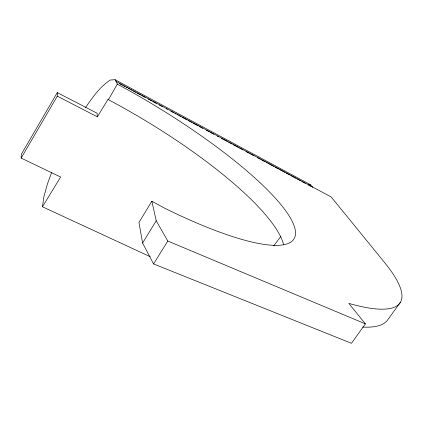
<?xml version="1.0" encoding="UTF-8"?>
<svg xmlns="http://www.w3.org/2000/svg" width="423" height="423" viewBox="0 0 423 423"><rect width="100%" height="100%" fill="white"/><g stroke="black" fill="none" stroke-linecap="round" stroke-linejoin="round"><path stroke-width="0.63" d="M150.239 256.708L42.469 206.789L60.626 177.041L21.15 158.08L21.414 154.168L57.274 92.611L97.036 113.19L97.364 116.838L57.29 96.153L57.274 92.611M42.469 206.789L43.839 196.859L47.424 183.968L51.622 172.558M116.293 81.602L117.33 84.129A192.322 42.781 30.9 0 1 293.858 225.147A192.322 42.781 30.9 0 1 164.515 208.121L151.857 201.237L138.95 222.493L142.593 243.003L153.565 263.926L351.46 343.302L365.409 323.875L348.806 303.386A216.581 47.016 32.2 0 0 384.602 262.572L331.193 196.97L116.293 81.602L116.151 81.845L115.045 79.698L110.361 80.021C99.632 86.826 92.441 97.687 85.266 107.897M283.59 244.774A191.037 46.493 30.8 0 0 108.447 99.712L117.33 84.129M21.15 158.08L57.29 96.153M97.364 116.838L108.214 99.067L108.447 99.712M142.593 243.003L156.214 220.795L151.857 201.237M153.565 263.926L167.799 241.041L156.214 220.795M400.332 302.419L388.155 319.201A215.185 51.12 32.2 0 1 362.685 327.069M273.776 245.8L280.888 236.32M309.155 184.444L310.376 184.671L312.819 187.394M167.799 241.041L365.409 323.875M115.045 79.698L310.376 184.671M119.64 83.717L122.554 85.282M123.717 85.906L124.88 86.53M126.043 87.154L127.207 87.778M128.37 88.402L129.533 89.026M130.696 89.65L131.86 90.273M133.023 90.903L135.936 92.463M137.1 93.086L140.589 94.958M141.753 95.582L145.242 97.459M148.156 99.019L151.646 100.891M152.809 101.52L156.299 103.392M159.207 104.952L162.702 106.829M166.191 108.7L167.355 109.324M170.844 111.196L173.753 112.761M174.921 113.385L176.084 114.009M177.248 114.633L178.411 115.257M179.574 115.881L180.737 116.505M181.901 117.134L187.135 119.942M188.304 120.566L191.793 122.443M192.957 123.067L198.191 125.874M199.355 126.498L202.85 128.375M206.339 130.247L209.248 131.807M210.411 132.436L213.901 134.308M217.396 136.18L218.559 136.803M221.467 138.369L227.283 141.488M228.452 142.112L231.941 143.989M233.105 144.613L238.339 147.421M239.503 148.05L242.998 149.922M245.906 151.482L249.396 153.359M250.559 153.983L254.049 155.854M257.544 157.726L260.452 159.291M261.615 159.915L265.105 161.787M266.268 162.411L267.431 163.035M268.6 163.659L273.834 166.472M274.998 167.096L278.487 168.967M279.651 169.597L284.891 172.404M286.054 173.028L289.544 174.905M290.707 175.529L295.947 178.337M297.11 178.961L300.6 180.838M301.763 181.462L305.253 183.333M308.161 184.899L311.656 186.77"/></g></svg>
